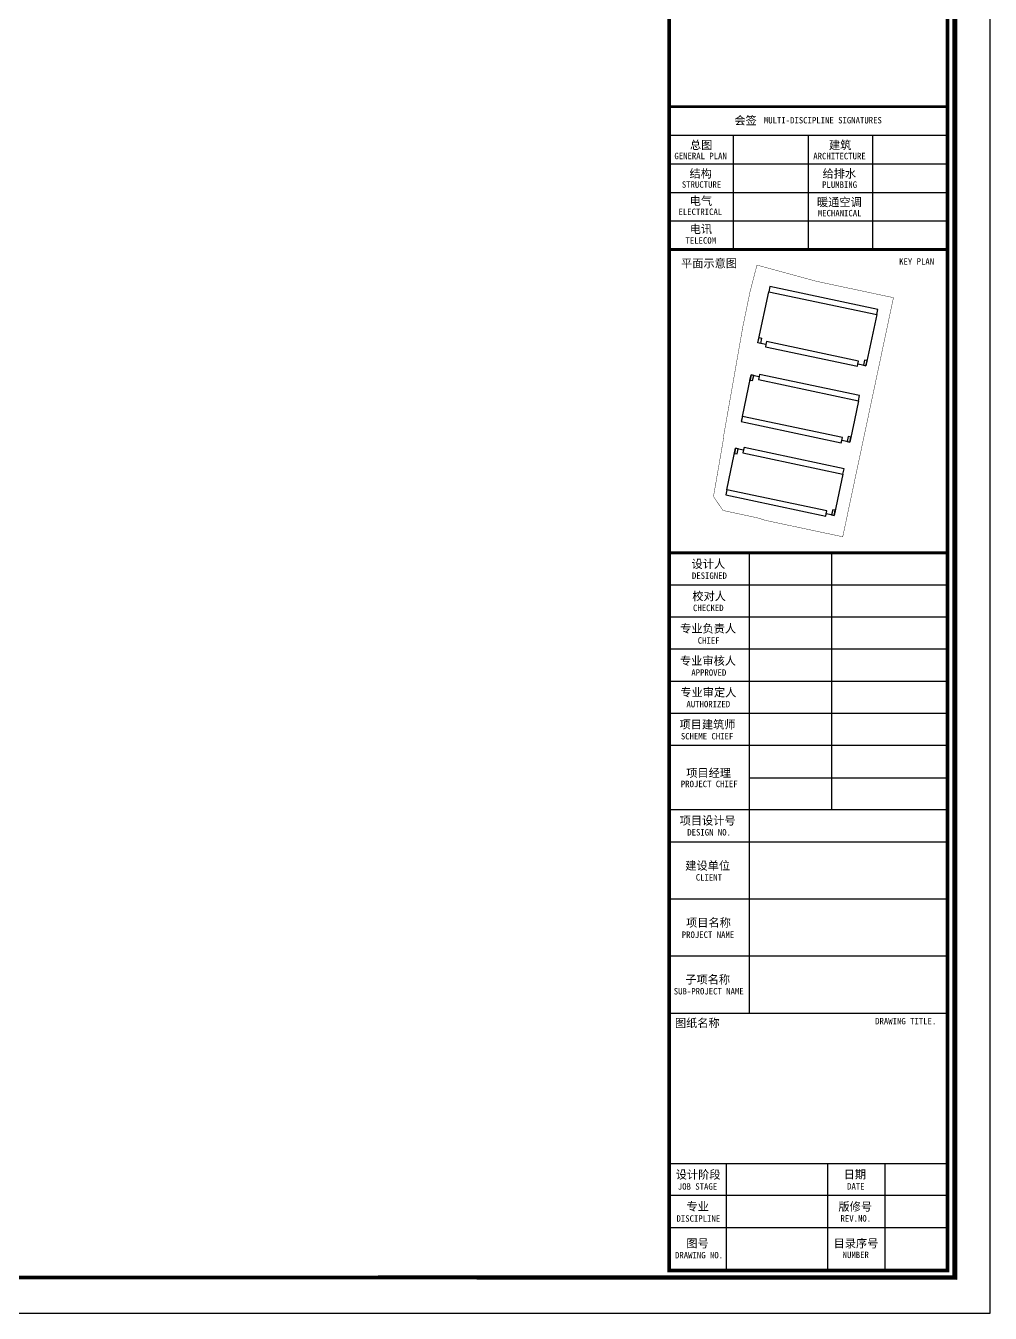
# Model space of a CAD drawing. Header units: millimetres. Extents: x 0 to 84100, y 0 to 29700.
# Drawn here: x 70585 to 84100, y 0 to 18033 of the extents above; entities that cross this region are included whole.
import ezdxf

# ---------------------------------------------------------------- set-up
doc = ezdxf.new("R2010")
doc.units = ezdxf.units.MM
doc.linetypes.add('ACAD_ISO05W100', pattern=[33, 24, -3, 0, -3, 0, -3])
for name, color, linetype in [('A-FLOR-CANO', 7, 'Continuous'), ('A-FLOR-ROOF', 7, 'Continuous'), ('JZD', 1, 'Continuous'), ('TITLE', 15, 'Continuous')]:
    doc.layers.add(name, color=color, linetype=linetype)
doc.styles.add('宋体', font='')
doc.styles.get('宋体').set_extended_font_data('SimSun')

# ---------------------------------------------------------------- blocks, each defined once
blk = doc.blocks.new('平面示意')
at = {"layer": 'A-FLOR-CANO'}
for points in [[(542260448, 3522086790), (542259515, 3522082388), (542247360, 3522084966), (542248294, 3522089368), (542263858, 3522162736), (542263858, 3522162736), (542263858, 3522162736), (542428201, 3522127873), (542411703, 3522050103), (542399548, 3522052682), (542400482, 3522057084), (542260448, 3522086790)], [(542428201, 3522127873), (542429861, 3522135699), (542265518, 3522170561), (542263858, 3522162736)], [(542259515, 3522082388), (542258788, 3522078964), (542398822, 3522049258), (542399548, 3522052682)], [(542235198, 3522027633), (542236984, 3522036055), (542249139, 3522033476), (542248205, 3522029074), (542400393, 3521996790), (542394168, 3521967443), (542387008, 3521933694), (542374854, 3521936272), (542375788, 3521940674), (542223599, 3521972959), (542229825, 3522002306), (542236050, 3522031653)], [(542400393, 3521996790), (542402053, 3522004616), (542249865, 3522036900), (542249139, 3522033476)], [(542223599, 3521972959), (542221939, 3521965133), (542374128, 3521932848), (542374854, 3521936272)], [(542213327, 3521924536), (542213327, 3521924536), (542225482, 3521921958), (542224548, 3521917556), (542376736, 3521885271), (542370511, 3521855924), (542363351, 3521822175), (542351197, 3521824754), (542352131, 3521829156), (542199942, 3521861440), (542206168, 3521890787), (542213327, 3521924536)], [(542376736, 3521885271), (542378396, 3521893097), (542226208, 3521925382), (542225482, 3521921958)], [(542199942, 3521861440), (542198282, 3521853614), (542350471, 3521821330), (542351197, 3521824754)]]:
    blk.add_lwpolyline(points, dxfattribs=at)
at = {"layer": 'A-FLOR-ROOF'}
for points in [[(542251297, 3522084131), (542247360, 3522084966), (542249020, 3522092792), (542252958, 3522091957)], [(542407766, 3522050939), (542411703, 3522050103), (542413363, 3522057929), (542409426, 3522058764)], [(542240922, 3522035219), (542236984, 3522036055), (542235324, 3522028229), (542239261, 3522027393)], [(542217265, 3521923701), (542213327, 3521924536), (542211667, 3521916710), (542215605, 3521915875)], [(542383071, 3521934529), (542387008, 3521933694), (542388669, 3521941520), (542384731, 3521942355)], [(542359414, 3521823011), (542363351, 3521822175), (542365012, 3521830001), (542361074, 3521830836)]]:
    blk.add_lwpolyline(points, close=True, dxfattribs=at)
at = {"layer": 'JZD', "linetype": 'ACAD_ISO05W100', "ltscale": 60, "const_width": 600}
blk.add_lwpolyline([(542245772, 3522203253), (542336386, 3522178528), (542417218, 3522161381), (542453605, 3522153662), (542441675, 3522097421), (542419836, 3521994475), (542397642, 3521889850), (542376409, 3521789760), (542258491, 3521814775), (542248310, 3521818114), (542194008, 3521829873), (542179660, 3521851118), (542194219, 3521935370), (542194988, 3521942775), (542217670, 3522071619), (542224544, 3522110672), (542225650, 3522115989), (542235526, 3522163861), (542237237, 3522170161)], close=True, dxfattribs=at)
blk = doc.blocks.new('A$C4C533769')
at = {"layer": 'TITLE'}
for p, q in [((2252, 7200), (2252, 20100)), ((4552, 20100), (4552, 12900)), ((7800, 19200), (2, 19200)), ((7800, 18300), (2, 18300)), ((7800, 17400), (2, 17400)), ((7800, 16500), (2, 16500)), ((7802, 15601), (4, 15601)), ((7802, 14701), (4, 14701)), ((2252, 13801), (7802, 13801)), ((7802, 12900), (4, 12900)), ((7800, 12000), (2, 12000)), ((7800, 10400), (2, 10400)), ((7798, 8800), (0, 8800)), ((7800, 7200), (2, 7200)), ((2, 2999), (7800, 2999)), ((1602, 2999), (1602, 0)), ((4452, 0), (4452, 2999)), ((6052, 2999), (6052, 0)), ((7800, 2099), (0, 2099)), ((2, 1200), (7800, 1200))]:
    blk.add_line(p, q, dxfattribs=at)
at = {"layer": 'TITLE', "const_width": 80}
blk.add_lwpolyline([(7800, 20100), (2, 20100)], dxfattribs=at)
at = {"layer": 'TITLE'}
blk.add_lwpolyline([(2, 20100), (7802, 20100), (7802, 0), (2, 0)], close=True, dxfattribs=at)
at = {"layer": 'JZD', "linetype": 'Continuous', "xscale": 0.0184069955669767, "yscale": 0.0184069955669767, "zscale": 0.0184069955669767}
blk.add_blockref('平面示意', (-9978652, -64805017), dxfattribs=at)
at = {"layer": 'TITLE', "style": '宋体'}
for s, height, p in [('设计人', 230, (632, 19675)), ('DESIGNED', 180, (642, 19372)), ('校对人', 230, (653, 18771)), ('CHECKED', 180, (672, 18468)), ('专业负责人', 230, (311, 17865)), ('CHIEF', 180, (805, 17558)), ('专业审核人', 230, (307, 16961)), ('APPROVED', 180, (625, 16658)), ('专业审定人', 230, (317, 16078)), ('AUTHORIZED', 180, (488, 15774)), ('项目建筑师', 230, (293, 15177)), ('SCHEME CHIEF', 180, (332, 14874)), ('项目经理', 230, (482, 13820)), ('PROJECT CHIEF', 180, (331, 13537)), ('项目设计号', 230, (297, 12486)), ('DESIGN NO.', 180, (511, 12183)), ('建设单位', 230, (457, 11223)), ('CLIENT', 180, (750, 10920)), ('项目名称', 230, (478, 9625)), ('PROJECT NAME', 180, (357, 9315)), ('子项名称', 230, (456, 8033)), ('SUB-PROJECT NAME', 180, (133, 7730)), ('图纸名称', 230, (165, 6814)), ('DRAWING TITLE.', 180, (5776, 6893)), ('设计阶段', 230, (189, 2568)), ('日期', 230, (4895, 2573)), ('JOB STAGE', 180, (246, 2261)), (' DATE', 180, (4868, 2265)), ('专业', 230, (488, 1674)), ('版修号', 230, (4747, 1671)), ('DISCIPLINE', 180, (209, 1364)), ('REV.NO.', 180, (4806, 1368)), ('图号', 230, (485, 640)), ('目录序号', 230, (4611, 641)), ('DRAWING NO.', 180, (168, 337)), ('NUMBER', 180, (4865, 345))]:
    blk.add_text(s, height=height, dxfattribs=at).set_placement(p)
blk = doc.blocks.new('A$C50507F05')
at = {"layer": 'TITLE'}
for p, q in [((2, 3240), (7802, 3240)), ((2, 3240), (7801, 3240)), ((1802, 3240), (1802, 40)), ((3902, 3240), (3902, 40)), ((5702, 3240), (5702, 40)), ((2, 2440), (7802, 2440)), ((2, 1640), (7802, 1640)), ((2, 840), (7802, 840)), ((0, 40), (7782, 40)), ((2, 40), (7801, 40))]:
    blk.add_line(p, q, dxfattribs=at)
at = {"layer": 'TITLE', "const_width": 80}
for points in [[(2, 4040), (7802, 4040)], [(2, 40), (7802, 40)]]:
    blk.add_lwpolyline(points, dxfattribs=at)
at = {"layer": 'TITLE'}
blk.add_lwpolyline([(0, 40), (7802, 40), (7802, 4040), (0, 4040)], close=True, dxfattribs=at)
at = {"layer": 'TITLE', "style": '宋体'}
for s, height, p in [('会签 ', 230, (1833, 3539)), (' MULTI-DISCIPLINE SIGNATURES', 180, (2535, 3570)), ('总图', 230, (585, 2850)), ('建筑', 230, (4483, 2849)), ('GENERAL PLAN', 180, (150, 2569)), ('ARCHITECTURE', 180, (4042, 2567)), ('结构', 230, (572, 2049)), ('给排水', 230, (4303, 2048)), ('STRUCTURE', 180, (359, 1769)), ('PLUMBING', 180, (4290, 1766)), ('电气', 230, (580, 1284)), ('暖通空调', 230, (4146, 1250)), ('ELECTRICAL', 180, (265, 1006)), ('MECHANICAL', 180, (4170, 968)), ('电讯', 230, (581, 495)), ('TELECOM', 180, (461, 203))]:
    blk.add_text(s, height=height, dxfattribs=at).set_placement(p)
blk = doc.blocks.new('A$C382B4729')
at = {"layer": 'TITLE', "style": '宋体'}
for s, height, p in [('平面示意图', 230, (33, 62)), ('KEY PLAN', 180, (6143, 142))]:
    blk.add_text(s, height=height, dxfattribs=at).set_placement(p)
blk = doc.blocks.new('修订栏')
at = {"layer": 'TITLE'}
for p, q in [((-9000, 47000), (-1200, 47000)), ((-7813, 47000), (-7813, 39800)), ((-3100, 47000), (-3100, 39800)), ((-9000, 46200), (-1200, 46200)), ((-9000, 45400), (-1200, 45400)), ((-9000, 44600), (-1200, 44600)), ((-9000, 43800), (-1200, 43800)), ((-9000, 43000), (-1200, 43000)), ((-9000, 42200), (-1200, 42200)), ((-9000, 41400), (-1200, 41400)), ((-9000, 40600), (-1200, 40600))]:
    blk.add_line(p, q, dxfattribs=at)
for points in [[(-1202, 47800, 100, 100, 0), (-9000, 47800, 80, 80, 0)], [(-1202, 47800, 100, 100, 0), (-1202, 33800, 80, 80, 0), (-9000, 33800, 80, 80, 0), (-9000, 47800, 80, 80, 0)], [(-1202, 39800, 100, 100, 0), (-9000, 39800, 80, 80, 0)]]:
    blk.add_lwpolyline(points, format="xyseb", dxfattribs=at)
at = {"layer": 'TITLE', "style": '宋体'}
for s, height, p in [('修订', 230, (-7169, 47270)), ('AMENDMENT/ISSUE REGISTER', 180, (-6467, 47301)), ('版修号', 230, (-8852, 46616)), ('修改内容摘要', 230, (-6360, 46616)), ('修改日期', 230, (-2792, 46616)), ('REV.NO.', 180, (-8820, 46313)), ('DESCRIPTION', 180, (-6111, 46313)), ('DATE', 180, (-2368, 46313)), ('修改信息', 230, (-8670, 39380)), ('CHANGE INFORMATION ', 180, (-3729, 39416))]:
    blk.add_text(s, height=height, dxfattribs=at).set_placement(p)
blk = doc.blocks.new('A1图签栏')
at = {"layer": 'TITLE', "const_width": 100}
blk.add_lwpolyline([(-1200, 58200), (-9000, 58200), (-9000, 1200), (-1200, 1200)], close=True, dxfattribs=at)
at = {"layer": 'TITLE'}
for name, p in [('修订栏', (0, 0)), ('A$C50507F05', (-9002, 29760)), ('A$C4C533769', (-9002, 1200)), ('A$C382B4729', (-8697, 29232))]:
    blk.add_blockref(name, p, dxfattribs=at)
blk = doc.blocks.new('A1')
at = {"layer": 'TITLE'}
for points in [[(0, 0), (0, 59400), (-84100, 59400), (-84100, 0)], [(-81600, 58350), (-950, 58450), (-950, 950), (-81600, 1000)], [(-81600, 58350), (-1050, 58350), (-1050, 1050), (-81600, 1000)]]:
    blk.add_lwpolyline(points, close=True, dxfattribs=at)
at = {"layer": 'TITLE', "const_width": 100}
blk.add_lwpolyline([(-1000, 58400), (-81600, 58350), (-81600, 1000), (-1000, 1000)], close=True, dxfattribs=at)
at = {"layer": 'TITLE'}
blk.add_blockref('A1图签栏', (0, 0), dxfattribs=at)

msp = doc.modelspace()

# ---------------------------------------------------------------- block references
at = {"layer": 'TITLE', "xscale": 0.5, "yscale": 0.5, "zscale": 0.5}
msp.add_blockref('A1', (84100, 0), dxfattribs=at)

doc.saveas('drawing.dxf')
